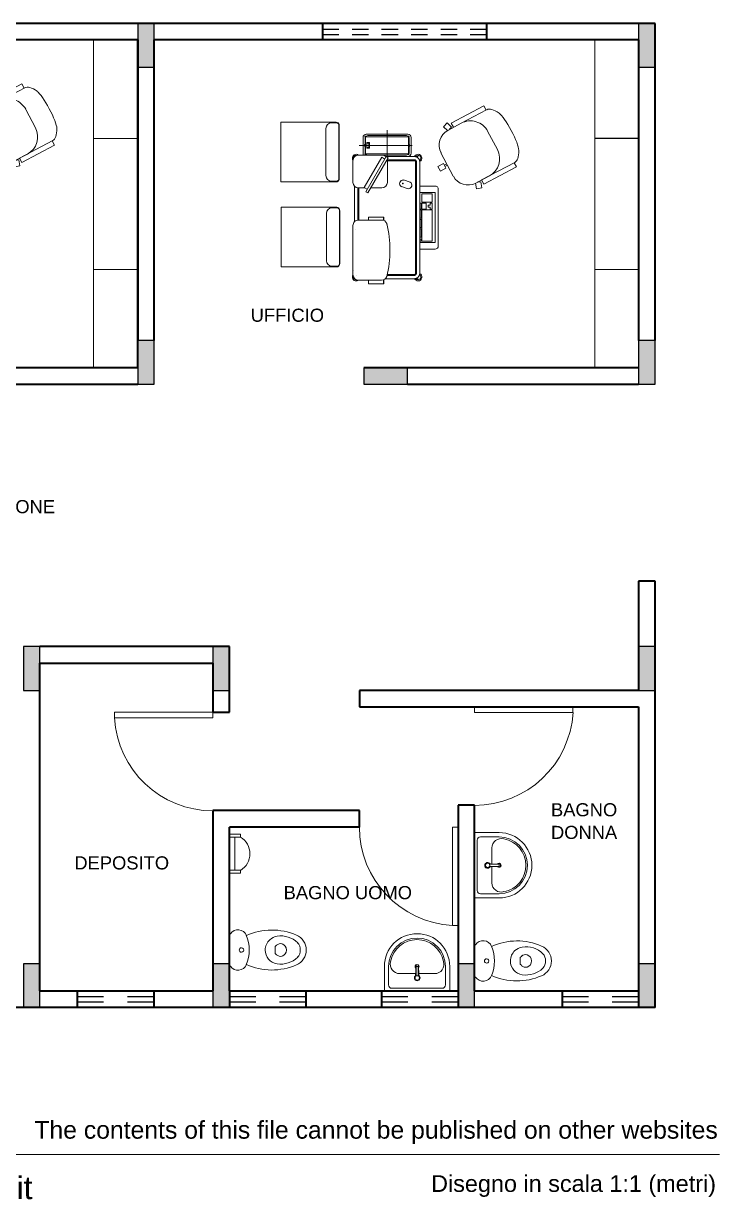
# Model space of a CAD drawing. Header units: millimetres. Extents: x 302.5 to 317.3, y 186.3 to 211.6.
# Drawn here: x 310.94 to 317.3, y 186.75 to 197.51 of the extents above; entities that cross this region are included whole.
import ezdxf

# ---------------------------------------------------------------- set-up
doc = ezdxf.new("R2010")
doc.units = ezdxf.units.MM
doc.linetypes.add('JIS_02_0.7', pattern=[1.35, 0.75, -0.6])
for name, color, linetype, lineweight in [('ARREDI attrezzature - furniture', 175, 'Continuous', 9), ('MURATURA sezioni - section wall', 7, 'Continuous', 40), ('MURATURE tratteggi - wall hatch', 253, 'Continuous', 18), ('PILASTRI struttura - structure', 7, 'Continuous', 13), ('PORTE  - doors', 252, 'Continuous', 5), ('SANITARI', 175, 'Continuous', 15), ('SCRITTE - TXT', 252, 'Continuous', 5), ('www.archweb.it - All rights reserved', 2, 'Continuous', 5)]:
    doc.layers.add(name, color=color, linetype=linetype, lineweight=lineweight)
doc.layers.add('VETRATE sezioni - windows sections', color=171, linetype='Continuous')
doc.styles.get("Standard").update_dxf_attribs({"font": 'arial.ttf'})

# ---------------------------------------------------------------- blocks, each defined once
blk = doc.blocks.new('Módulo 2x1 - Módulo 2x1-396982-Nivel 0_00')
at = {"layer": 'ARREDI attrezzature - furniture'}
for p, q in [((-585, -161), (-585, 239)), ((-585, 239), (615, 239)), ((615, 239), (615, -161)), ((615, -161), (-585, -161))]:
    blk.add_line(p, q, dxfattribs=at)
blk = doc.blocks.new('Computer Table 02 - Computer Table 02-V46-Nivel 0_00')
at = {"layer": 'ARREDI attrezzature - furniture'}
for p, q in [((-572, 262), (-572, 50)), ((-529, 283), (-529, 283)), ((-72, 312), (-522, 312)), ((288, 298), (-38, 298)), ((-23, 268), (273, 268)), ((-22, 50), (-22, 262)), ((272, 258), (-22, 258)), ((272, 262), (272, 179)), ((522, 312), (322, 312)), ((559, 283), (559, 283)), ((572, 48), (572, 262)), ((734, 220), (589, 220)), ((661, 254), (661, -229)), ((-572, 169), (-606, 169)), ((-606, 169), (-606, 34)), ((-572, 169), (-606, 169)), ((4, 169), (-22, 169)), ((4, 34), (4, 169)), ((237, 194), (231, 183)), ((552, -2), (231, 183)), ((558, 8), (237, 194)), ((259, 181), (344, 169)), ((272, 159), (272, 48)), ((344, 169), (483, 89)), ((572, 176), (576, 190)), ((577, 194), (577, 194)), ((577, 191), (577, 194)), ((577, 194), (577, 191)), ((583, 203), (579, 203)), ((579, 192), (579, 197)), ((579, 197), (579, 192)), ((583, 200), (583, 203)), ((583, 203), (583, 200)), ((655, 200), (583, 200)), ((583, 190), (583, 197)), ((583, 197), (655, 197)), ((583, 197), (583, 193)), ((583, -191), (583, 190)), ((636, 160), (636, 185)), ((636, 185), (687, 185)), ((636, 160), (636, 185)), ((636, 160), (642, 166)), ((687, 160), (636, 160)), ((687, 160), (636, 160)), ((642, 185), (642, 166)), ((642, 166), (680, 166)), ((655, 203), (655, 197)), ((657, 200), (665, 200)), ((663, 200), (659, 200)), ((667, 197), (667, 203)), ((739, 200), (667, 200)), ((667, 197), (739, 197)), ((680, 166), (680, 185)), ((687, 160), (680, 166)), ((687, 185), (687, 160)), ((687, 185), (687, 160)), ((743, 203), (739, 203)), ((739, 203), (739, 200)), ((739, 200), (739, 203)), ((739, 197), (739, 190)), ((739, 192), (739, 197)), ((739, 190), (739, -191)), ((744, 192), (744, 197)), ((744, 197), (744, 192)), ((745, 194), (745, 194)), ((745, 191), (745, 194)), ((745, 194), (745, 191)), ((746, 190), (750, 176)), ((750, -176), (750, 176)), ((764, -190), (764, 190)), ((-606, 34), (-569, 34)), ((-606, 31), (-606, 34)), ((-568, 31), (-606, 31)), ((-559, 16), (-559, -248)), ((-529, -248), (-529, 1)), ((4, 31), (-26, 31)), ((-25, 34), (4, 34)), ((4, 31), (4, 34)), ((536, 21), (483, 89)), ((558, 8), (552, -2)), ((559, -248), (559, 15)), ((559, 0), (801, 0)), ((572, 48), (572, -176)), ((-519, -1), (-519, -248)), ((322, -2), (550, -2)), ((519, -248), (519, -2)), ((529, -2), (529, -248)), ((283, -131), (264, -191)), ((325, -210), (344, -150)), ((576, -191), (572, -176)), ((577, -194), (577, -191)), ((577, -191), (577, -194)), ((577, -194), (577, -194)), ((579, -197), (579, -191)), ((579, -191), (579, -197)), ((579, -203), (583, -203)), ((583, -197), (583, -191)), ((583, -191), (583, -197)), ((739, -197), (583, -197)), ((583, -203), (583, -200)), ((583, -200), (739, -200)), ((583, -200), (583, -203)), ((589, -200), (589, -202)), ((733, -202), (589, -202)), ((644, -202), (652, -202)), ((654, -202), (644, -202)), ((650, -203), (653, -203)), ((650, -205), (650, -203)), ((653, -205), (650, -205)), ((652, -203), (653, -203)), ((652, -205), (652, -203)), ((653, -205), (652, -205)), ((653, -202), (653, -203)), ((653, -203), (654, -203)), ((653, -203), (654, -203)), ((654, -203), (653, -203)), ((653, -203), (654, -203)), ((669, -203), (653, -203)), ((656, -205), (653, -205)), ((653, -205), (653, -205)), ((654, -203), (654, -203)), ((654, -203), (654, -205)), ((654, -205), (656, -205)), ((655, -202), (655, -203)), ((656, -203), (656, -205)), ((656, -203), (656, -205)), ((659, -205), (656, -205)), ((657, -202), (657, -203)), ((657, -202), (657, -202)), ((657, -203), (657, -205)), ((658, -205), (657, -205)), ((658, -203), (658, -205)), ((661, -205), (658, -205)), ((659, -202), (659, -203)), ((659, -203), (659, -205)), ((659, -203), (659, -205)), ((659, -203), (659, -205)), ((660, -205), (659, -205)), ((660, -205), (659, -205)), ((660, -203), (660, -205)), ((660, -203), (660, -205)), ((662, -205), (660, -205)), ((661, -203), (661, -205)), ((662, -205), (661, -205)), ((662, -203), (662, -205)), ((662, -203), (662, -205)), ((662, -203), (662, -205)), ((664, -205), (662, -205)), ((663, -203), (663, -202)), ((664, -203), (664, -205)), ((664, -203), (664, -205)), ((666, -205), (664, -205)), ((665, -203), (665, -202)), ((665, -202), (665, -202)), ((666, -203), (666, -205)), ((666, -203), (666, -205)), ((668, -205), (666, -205)), ((667, -203), (667, -202)), ((675, -202), (668, -202)), ((668, -203), (670, -203)), ((668, -205), (668, -203)), ((668, -203), (668, -205)), ((668, -203), (669, -203)), ((670, -205), (668, -205)), ((669, -202), (675, -202)), ((669, -203), (669, -202)), ((670, -203), (670, -205)), ((675, -202), (677, -202)), ((677, -202), (675, -202)), ((733, -200), (733, -202)), ((739, -191), (739, -197)), ((739, -197), (739, -191)), ((739, -200), (739, -203)), ((739, -203), (739, -200)), ((739, -203), (743, -203)), ((744, -197), (744, -191)), ((744, -191), (744, -197)), ((745, -194), (745, -191)), ((745, -191), (745, -194)), ((745, -194), (745, -194)), ((750, -176), (746, -191)), ((-509, -258), (509, -258)), ((509, -268), (-509, -268)), ((-509, -298), (509, -298)), ((-299, -258), (-299, -270)), ((-289, -270), (-289, -258)), ((-289, -298), (-289, -438)), ((-229, -298), (-229, -438)), ((-216, -298), (-216, -312)), ((-216, -312), (-197, -312)), ((70, -318), (-216, -318)), ((-216, -318), (-216, -413)), ((-197, -312), (-197, -298)), ((-178, -298), (-178, -312)), ((-178, -312), (-102, -312)), ((-102, -312), (-102, -298)), ((-92, -298), (-92, -312)), ((-92, -312), (-16, -312)), ((-16, -312), (-16, -298)), ((-6, -298), (-6, -312)), ((-6, -312), (70, -312)), ((70, -312), (70, -298)), ((70, -413), (70, -318)), ((76, -298), (76, -312)), ((76, -312), (133, -312)), ((133, -318), (76, -318)), ((76, -318), (76, -356)), ((133, -312), (133, -298)), ((133, -356), (133, -318)), ((216, -318), (140, -318)), ((140, -318), (140, -413)), ((216, -413), (216, -318)), ((229, -438), (229, -298)), ((289, -258), (289, -270)), ((289, -438), (289, -298)), ((299, -270), (299, -258)), ((529, -248), (529, -250)), ((589, -220), (734, -220)), ((-216, -413), (70, -413)), ((76, -356), (133, -356)), ((76, -394), (76, -413)), ((95, -394), (76, -394)), ((76, -413), (133, -413)), ((95, -375), (95, -394)), ((114, -375), (95, -375)), ((114, -394), (114, -375)), ((133, -394), (114, -394)), ((133, -413), (133, -394)), ((140, -413), (216, -413)), ((-259, -468), (259, -468)), ((-229, -438), (229, -438)), ((592, -492), (379, -605)), ((424, -488), (469, -464)), ((424, -488), (451, -537)), ((495, -514), (451, -537)), ((467, -528), (480, -552)), ((495, -514), (469, -464)), ((479, -522), (491, -546)), ((831, -515), (796, -551)), ((867, -550), (831, -515)), ((864, -678), (798, -555)), ((828, -590), (805, -568)), ((826, -608), (865, -587)), ((828, -590), (867, -550)), ((1023, -884), (865, -587)), ((864, -678), (987, -910)), ((314, -807), (264, -816)), ((273, -866), (264, -816)), ((273, -866), (328, -856)), ((316, -812), (381, -935)), ((328, -856), (323, -824)), ((305, -885), (344, -864)), ((305, -885), (463, -1182)), ((505, -1167), (344, -864)), ((622, -1008), (790, -919)), ((1023, -884), (984, -905)), ((463, -1182), (502, -1161))]:
    blk.add_line(p, q, dxfattribs=at)
at = {"layer": 'ARREDI attrezzature - furniture', "flags": 128}
for points in [[(-484, 306), (-484, 306), (-484, 306)], [(-110, 291), (-110, 291), (-110, 291)], [(576, 190), (577, 193), (578, 196), (578, 198), (579, 200), (579, 202), (579, 203), (579, 203)], [(578, 197), (578, 196), (577, 193), (576, 192)], [(576, 191), (576, 192), (577, 194), (577, 196), (578, 197), (578, 197)], [(578, 197), (578, 197), (577, 196), (577, 194), (576, 192), (576, 191)], [(577, 194), (577, 193), (577, 193), (576, 192)], [(576, 192), (577, 193), (577, 193), (577, 194)], [(579, 203), (579, 203), (579, 202), (579, 200)], [(743, 203), (743, 203), (743, 202), (743, 200), (744, 198), (745, 196), (745, 193), (746, 190)], [(743, 200), (743, 202), (743, 203), (743, 203)], [(746, 192), (745, 193), (745, 196), (744, 197)], [(746, 191), (746, 192), (745, 194), (745, 196), (745, 197), (744, 197)], [(744, 197), (745, 197), (745, 196), (745, 194), (746, 192), (746, 191)], [(745, 194), (745, 193), (746, 193), (746, 192)], [(746, 192), (746, 193), (745, 193), (745, 194)], [(579, -203), (579, -203), (579, -202), (579, -200), (578, -198), (578, -196), (577, -193), (576, -191)], [(576, -191), (576, -192), (577, -193), (577, -193), (577, -194)], [(578, -197), (578, -197), (577, -196), (577, -194), (576, -192), (576, -191)], [(576, -191), (576, -192), (577, -194), (577, -196), (578, -197), (578, -197)], [(577, -194), (577, -193), (577, -193), (576, -192)], [(576, -192), (577, -193), (578, -196), (578, -197)], [(579, -200), (579, -202), (579, -203), (579, -203)], [(746, -191), (745, -193), (745, -196), (744, -198), (743, -200), (743, -202), (743, -203), (743, -203)], [(743, -203), (743, -203), (743, -202), (743, -200)], [(744, -197), (745, -197), (745, -196), (745, -194), (746, -192), (746, -191)], [(746, -191), (746, -192), (745, -194), (745, -196), (745, -197), (744, -197)], [(744, -197), (745, -196), (745, -193), (746, -192)], [(745, -194), (745, -193), (746, -193), (746, -192), (746, -191)], [(746, -192), (746, -193), (745, -193), (745, -194)], [(-559, -248), (-559, -250), (-559, -252), (-559, -254), (-559, -256), (-559, -257), (-559, -259), (-559, -261), (-559, -262), (-559, -264), (-559, -266), (-559, -267), (-559, -269), (-559, -270), (-559, -271), (-559, -273), (-559, -274), (-559, -275), (-559, -276), (-559, -277), (-559, -278), (-559, -279), (-559, -280), (-559, -280), (-559, -281), (-559, -282), (-559, -282), (-559, -283), (-559, -283), (-559, -283), (-559, -283), (-559, -283), (-559, -283)], [(-559, -248), (-559, -250), (-559, -252), (-558, -254), (-558, -256), (-558, -258), (-557, -260), (-557, -262), (-556, -264), (-556, -266), (-555, -268), (-554, -270), (-553, -272), (-552, -273), (-551, -275), (-550, -277), (-549, -278), (-548, -280), (-546, -281), (-545, -283), (-544, -284), (-542, -286), (-541, -287), (-539, -288), (-537, -289), (-536, -291), (-534, -292), (-532, -293), (-531, -293), (-529, -294), (-527, -295), (-525, -296), (-523, -296), (-521, -297), (-519, -297), (-517, -298), (-515, -298), (-513, -298), (-511, -298), (-509, -298), (-509, -298)], [(-529, -251), (-529, -250), (-529, -248)], [(-509, -268), (-510, -268), (-510, -268), (-511, -268), (-512, -268), (-513, -268), (-514, -268), (-514, -268), (-515, -267), (-516, -267), (-517, -267), (-517, -267), (-518, -266), (-519, -266), (-519, -265), (-520, -265), (-521, -264), (-521, -264), (-522, -263), (-523, -263), (-523, -262), (-524, -262), (-524, -261), (-525, -261), (-525, -260), (-526, -259), (-526, -259), (-526, -258), (-527, -257), (-527, -256), (-527, -256), (-528, -255), (-528, -254), (-528, -253), (-528, -253), (-529, -252), (-529, -251), (-529, -250), (-529, -249), (-529, -249), (-529, -248)], [(509, -298), (511, -298), (513, -298), (515, -298), (517, -298), (519, -297), (521, -297), (523, -297), (525, -296), (526, -295), (528, -295), (530, -294), (532, -293), (534, -292), (535, -291), (537, -290), (539, -289), (540, -287), (542, -286), (543, -285), (545, -283), (546, -282), (547, -280), (549, -279), (550, -277), (551, -275), (552, -274), (553, -272), (554, -270), (555, -268), (555, -267), (556, -265), (557, -263), (557, -261), (558, -259), (558, -257), (558, -255), (559, -253), (559, -251), (559, -249), (559, -248)], [(529, -248), (529, -249), (529, -250), (529, -251), (529, -252), (528, -252), (528, -253), (528, -254), (528, -255), (528, -255), (527, -256), (527, -257), (527, -258), (526, -258), (526, -259), (525, -260), (525, -260), (524, -261), (524, -262), (523, -262), (523, -263), (522, -263), (522, -264), (521, -264), (520, -265), (520, -265), (519, -266), (518, -266), (518, -266), (517, -267), (516, -267), (515, -267), (515, -268), (514, -268), (513, -268), (512, -268), (511, -268), (511, -268), (510, -268), (509, -268), (509, -268)], [(559, -283), (559, -283), (559, -283), (559, -283), (559, -283), (559, -282), (559, -282), (559, -282), (559, -281), (559, -280), (559, -280), (559, -279), (559, -278), (559, -277), (559, -276), (559, -275), (559, -274), (559, -272), (559, -271), (559, -270), (559, -268), (559, -267), (559, -265), (559, -264), (559, -262), (559, -260), (559, -259), (559, -257), (559, -255), (559, -253), (559, -252), (559, -250), (559, -248)]]:
    blk.add_lwpolyline(points, dxfattribs=at)
at = {"layer": 'ARREDI attrezzature - furniture'}
for centre, radius, start, end in [((-544, 283), 35, 54.3589, 180), ((-544, 283), 35, 180, 215.6411), ((-522, 262), 50, 90, 180), ((-544, 283), 25, 81.9717, 180), ((-544, 283), 25, 180, 188.0283), ((-72, 262), 50, 360, 90), ((0, -343), 638, 70.7763, 73.4236), ((0, -343), 641, 70.0317, 72.6666), ((322, 262), 50, 90, 180), ((522, 262), 50, 360, 90), ((544, 283), 35, 360, 125.6503), ((544, 283), 25, 0, 98.0817), ((544, 283), 25, 351.8428, 360), ((544, 283), 35, 323.9239, 360), ((589, 190), 30, 90, 123.936), ((734, 190), 30, 360, 90), ((661, 203), 6.35, 360, 180), ((661, 203), 3.17, 90, 270), ((661, 203), 3.17, 270, 90), ((-522, 50), 50, 180, 249.7758), ((-297, 1014), 1040, 256.5225, 283.4775), ((-522, 50), 50, 249.7758, 266.7435), ((-72, 50), 50, 273.4348, 290.2242), ((-72, 50), 50, 290.4019, 359.9058), ((322, 48), 50, 180, 270), ((522, 48), 50, 310.4787, 360), ((539, -40), 20, 180, 240), ((297, -194), 32.5, 175.3473, 329.9865), ((311, -147), 32.5, 355.3473, 149.9865), ((313, -143), 3.16, 162.6669, 342.6669), ((313, -143), 3.16, 342.6669, 162.6669), ((589, -190), 30, 180, 270), ((734, -190), 30, 270, 360), ((-544, -283), 35, 115.5575, 180), ((-544, -283), 35, 180, 336.1904), ((-544, -283), 25, 126.5959, 180), ((-544, -283), 25, 180, 330), ((-544, -283), 35, 30, 60), ((-509, -248), 10, 180, 270), ((-259, -273), 30, 150.2073, 170.5339), ((259, -273), 30, 9.2518, 29.7927), ((509, -248), 10, 270, 360), ((544, -283), 35, 203.8096, 360), ((544, -283), 35, 120, 150), ((544, -283), 25, 210, 360), ((544, -283), 35, 360, 64.4424), ((544, -283), 25, 0, 53.4041), ((-259, -438), 30, 180, 270), ((259, -438), 30, 270, 360), ((663, -627), 152, 28, 118), ((450, -740), 152, 118, 208), ((707, -762), 178, 298, 28), ((538, -851), 178, 208, 298)]:
    blk.add_arc(centre, radius, start, end, dxfattribs=at)
for centre, major_axis, start_param, end_param in [((-359, -1626), (1346, 715), 5.956513, 6.283185), ((780, -1104), (179, 95), 3.468265, 5.956513), ((1850, -451), (1346, 715), 3.141593, 3.468265)]:
    blk.add_ellipse(centre, major_axis=major_axis, ratio=0.173648, start_param=start_param, end_param=end_param, dxfattribs=at)
for points in [[(659, 200), (660, 200), (660, 200), (660, 200), (661, 200)], [(662, 200), (662, 200), (662, 200), (663, 200), (663, 200)]]:
    blk.add_open_spline(points, degree=3, dxfattribs=at)
blk = doc.blocks.new('Computer Table 02 - Computer Table 02-V47-Nivel 0_00')
at = {"layer": 'ARREDI attrezzature - furniture'}
for p, q in [((-572, 262), (-572, 50)), ((-529, 283), (-529, 283)), ((-72, 312), (-522, 312)), ((288, 298), (-38, 298)), ((-23, 268), (273, 268)), ((-22, 50), (-22, 262)), ((272, 258), (-22, 258)), ((272, 262), (272, 204)), ((522, 312), (322, 312)), ((559, 283), (559, 283)), ((572, 48), (572, 262)), ((734, 220), (589, 220)), ((661, 254), (661, -229)), ((-572, 169), (-606, 169)), ((-606, 169), (-606, 34)), ((-572, 169), (-606, 169)), ((4, 169), (-22, 169)), ((4, 34), (4, 169)), ((237, 194), (226, 175)), ((547, -11), (226, 175)), ((558, 8), (237, 194)), ((259, 181), (275, 209)), ((272, 148), (272, 48)), ((275, 209), (552, 49)), ((572, 176), (576, 190)), ((577, 194), (577, 194)), ((577, 191), (577, 194)), ((577, 194), (577, 191)), ((583, 203), (579, 203)), ((579, 192), (579, 197)), ((579, 197), (579, 192)), ((583, 200), (583, 203)), ((583, 203), (583, 200)), ((655, 200), (583, 200)), ((583, 190), (583, 197)), ((583, 197), (655, 197)), ((583, 197), (583, 193)), ((583, -191), (583, 190)), ((636, 160), (636, 185)), ((636, 185), (687, 185)), ((636, 160), (636, 185)), ((636, 160), (642, 166)), ((687, 160), (636, 160)), ((687, 160), (636, 160)), ((642, 185), (642, 166)), ((642, 166), (680, 166)), ((655, 203), (655, 197)), ((657, 200), (665, 200)), ((663, 200), (659, 200)), ((667, 197), (667, 203)), ((739, 200), (667, 200)), ((667, 197), (739, 197)), ((680, 166), (680, 185)), ((687, 160), (680, 166)), ((687, 185), (687, 160)), ((687, 185), (687, 160)), ((743, 203), (739, 203)), ((739, 203), (739, 200)), ((739, 200), (739, 203)), ((739, 197), (739, 190)), ((739, 192), (739, 197)), ((739, 190), (739, -191)), ((744, 192), (744, 197)), ((744, 197), (744, 192)), ((745, 194), (745, 194)), ((745, 191), (745, 194)), ((745, 194), (745, 191)), ((746, 190), (750, 176)), ((750, -176), (750, 176)), ((764, -190), (764, 190)), ((-606, 34), (-569, 34)), ((-606, 31), (-606, 34)), ((-568, 31), (-606, 31)), ((-559, 16), (-559, -248)), ((-529, -248), (-529, 1)), ((4, 31), (-26, 31)), ((-25, 34), (4, 34)), ((4, 31), (4, 34)), ((519, -248), (519, 6)), ((552, 49), (536, 21)), ((558, 8), (547, -11)), ((559, -248), (559, 15)), ((559, 0), (801, 0)), ((572, 48), (572, -176)), ((-519, -1), (-519, -248)), ((322, -2), (519, -2)), ((529, 0), (529, -248)), ((283, -131), (264, -191)), ((325, -210), (344, -150)), ((576, -191), (572, -176)), ((577, -194), (577, -191)), ((577, -191), (577, -194)), ((577, -194), (577, -194)), ((579, -197), (579, -191)), ((579, -191), (579, -197)), ((579, -203), (583, -203)), ((583, -197), (583, -191)), ((583, -191), (583, -197)), ((739, -197), (583, -197)), ((583, -203), (583, -200)), ((583, -200), (739, -200)), ((583, -200), (583, -203)), ((589, -200), (589, -202)), ((733, -202), (589, -202)), ((644, -202), (652, -202)), ((654, -202), (644, -202)), ((650, -203), (653, -203)), ((650, -205), (650, -203)), ((653, -205), (650, -205)), ((652, -203), (653, -203)), ((652, -205), (652, -203)), ((653, -205), (652, -205)), ((653, -202), (653, -203)), ((653, -203), (654, -203)), ((653, -203), (654, -203)), ((654, -203), (653, -203)), ((653, -203), (654, -203)), ((669, -203), (653, -203)), ((656, -205), (653, -205)), ((653, -205), (653, -205)), ((654, -203), (654, -203)), ((654, -203), (654, -205)), ((654, -205), (656, -205)), ((655, -202), (655, -203)), ((656, -203), (656, -205)), ((656, -203), (656, -205)), ((659, -205), (656, -205)), ((657, -202), (657, -203)), ((657, -202), (657, -202)), ((657, -203), (657, -205)), ((658, -205), (657, -205)), ((658, -203), (658, -205)), ((661, -205), (658, -205)), ((659, -202), (659, -203)), ((659, -203), (659, -205)), ((659, -203), (659, -205)), ((659, -203), (659, -205)), ((660, -205), (659, -205)), ((660, -205), (659, -205)), ((660, -203), (660, -205)), ((660, -203), (660, -205)), ((662, -205), (660, -205)), ((661, -203), (661, -205)), ((662, -205), (661, -205)), ((662, -203), (662, -205)), ((662, -203), (662, -205)), ((662, -203), (662, -205)), ((664, -205), (662, -205)), ((663, -203), (663, -202)), ((664, -203), (664, -205)), ((664, -203), (664, -205)), ((666, -205), (664, -205)), ((665, -203), (665, -202)), ((665, -202), (665, -202)), ((666, -203), (666, -205)), ((666, -203), (666, -205)), ((668, -205), (666, -205)), ((667, -203), (667, -202)), ((668, -203), (670, -203)), ((668, -205), (668, -203)), ((668, -203), (668, -205)), ((668, -203), (669, -203)), ((670, -205), (668, -205)), ((669, -202), (677, -202)), ((677, -202), (669, -202)), ((669, -203), (669, -202)), ((670, -203), (670, -205)), ((733, -200), (733, -202)), ((739, -191), (739, -197)), ((739, -197), (739, -191)), ((739, -200), (739, -203)), ((739, -203), (739, -200)), ((739, -203), (743, -203)), ((744, -197), (744, -191)), ((744, -191), (744, -197)), ((745, -194), (745, -191)), ((745, -191), (745, -194)), ((745, -194), (745, -194)), ((750, -176), (746, -191)), ((-509, -258), (509, -258)), ((509, -268), (-509, -268)), ((-509, -298), (509, -298)), ((-299, -258), (-299, -270)), ((-289, -270), (-289, -258)), ((-289, -298), (-289, -438)), ((-229, -298), (-229, -438)), ((-216, -298), (-216, -312)), ((-216, -312), (-197, -312)), ((70, -318), (-216, -318)), ((-216, -318), (-216, -413)), ((-197, -312), (-197, -298)), ((-178, -298), (-178, -312)), ((-178, -312), (-102, -312)), ((-102, -312), (-102, -298)), ((-92, -298), (-92, -312)), ((-92, -312), (-16, -312)), ((-16, -312), (-16, -298)), ((-6, -298), (-6, -312)), ((-6, -312), (70, -312)), ((70, -312), (70, -298)), ((70, -413), (70, -318)), ((76, -298), (76, -312)), ((76, -312), (133, -312)), ((133, -318), (76, -318)), ((76, -318), (76, -356)), ((133, -312), (133, -298)), ((133, -356), (133, -318)), ((216, -318), (140, -318)), ((140, -318), (140, -413)), ((216, -413), (216, -318)), ((229, -438), (229, -298)), ((289, -258), (289, -270)), ((289, -438), (289, -298)), ((299, -270), (299, -258)), ((529, -248), (529, -250)), ((589, -220), (734, -220)), ((-216, -413), (70, -413)), ((76, -356), (133, -356)), ((76, -394), (76, -413)), ((95, -394), (76, -394)), ((76, -413), (133, -413)), ((95, -375), (95, -394)), ((114, -375), (95, -375)), ((114, -394), (114, -375)), ((133, -394), (114, -394)), ((133, -413), (133, -394)), ((140, -413), (216, -413)), ((-259, -468), (259, -468)), ((-229, -438), (229, -438)), ((592, -492), (379, -605)), ((424, -488), (469, -464)), ((424, -488), (451, -537)), ((495, -514), (451, -537)), ((467, -528), (480, -552)), ((495, -514), (469, -464)), ((479, -522), (491, -546)), ((831, -515), (796, -551)), ((867, -550), (831, -515)), ((864, -678), (798, -555)), ((828, -590), (805, -568)), ((826, -608), (865, -587)), ((828, -590), (867, -550)), ((1023, -884), (865, -587)), ((864, -678), (987, -910)), ((314, -807), (264, -816)), ((273, -866), (264, -816)), ((273, -866), (328, -856)), ((316, -812), (381, -935)), ((328, -856), (323, -824)), ((305, -885), (344, -864)), ((305, -885), (463, -1182)), ((505, -1167), (344, -864)), ((622, -1008), (790, -919)), ((1023, -884), (984, -905)), ((463, -1182), (502, -1161))]:
    blk.add_line(p, q, dxfattribs=at)
at = {"layer": 'ARREDI attrezzature - furniture', "flags": 128}
for points in [[(-484, 306), (-484, 306), (-484, 306)], [(-110, 291), (-110, 291), (-110, 291)], [(576, 190), (577, 193), (578, 196), (578, 198), (579, 200), (579, 202), (579, 203), (579, 203)], [(578, 197), (578, 196), (577, 193), (576, 192)], [(576, 191), (576, 192), (577, 194), (577, 196), (578, 197), (578, 197)], [(578, 197), (578, 197), (577, 196), (577, 194), (576, 192), (576, 191)], [(577, 194), (577, 193), (577, 193), (576, 192)], [(576, 192), (577, 193), (577, 193), (577, 194)], [(579, 203), (579, 203), (579, 202), (579, 200)], [(743, 203), (743, 203), (743, 202), (743, 200), (744, 198), (745, 196), (745, 193), (746, 190)], [(743, 200), (743, 202), (743, 203), (743, 203)], [(746, 192), (745, 193), (745, 196), (744, 197)], [(746, 191), (746, 192), (745, 194), (745, 196), (745, 197), (744, 197)], [(744, 197), (745, 197), (745, 196), (745, 194), (746, 192), (746, 191)], [(745, 194), (745, 193), (746, 193), (746, 192)], [(746, 192), (746, 193), (745, 193), (745, 194)], [(579, -203), (579, -203), (579, -202), (579, -200), (578, -198), (578, -196), (577, -193), (576, -191)], [(576, -191), (576, -192), (577, -193), (577, -193), (577, -194)], [(578, -197), (578, -197), (577, -196), (577, -194), (576, -192), (576, -191)], [(576, -191), (576, -192), (577, -194), (577, -196), (578, -197), (578, -197)], [(577, -194), (577, -193), (577, -193), (576, -192)], [(576, -192), (577, -193), (578, -196), (578, -197)], [(579, -200), (579, -202), (579, -203), (579, -203)], [(746, -191), (745, -193), (745, -196), (744, -198), (743, -200), (743, -202), (743, -203), (743, -203)], [(743, -203), (743, -203), (743, -202), (743, -200)], [(744, -197), (745, -197), (745, -196), (745, -194), (746, -192), (746, -191)], [(746, -191), (746, -192), (745, -194), (745, -196), (745, -197), (744, -197)], [(744, -197), (745, -196), (745, -193), (746, -192)], [(745, -194), (745, -193), (746, -193), (746, -192), (746, -191)], [(746, -192), (746, -193), (745, -193), (745, -194)], [(-559, -248), (-559, -250), (-559, -252), (-559, -254), (-559, -256), (-559, -257), (-559, -259), (-559, -261), (-559, -262), (-559, -264), (-559, -266), (-559, -267), (-559, -269), (-559, -270), (-559, -271), (-559, -273), (-559, -274), (-559, -275), (-559, -276), (-559, -277), (-559, -278), (-559, -279), (-559, -280), (-559, -280), (-559, -281), (-559, -282), (-559, -282), (-559, -283), (-559, -283), (-559, -283), (-559, -283), (-559, -283), (-559, -283)], [(-559, -248), (-559, -250), (-559, -252), (-558, -254), (-558, -256), (-558, -258), (-557, -260), (-557, -262), (-556, -264), (-556, -266), (-555, -268), (-554, -270), (-553, -272), (-552, -273), (-551, -275), (-550, -277), (-549, -278), (-548, -280), (-546, -281), (-545, -283), (-544, -284), (-542, -286), (-541, -287), (-539, -288), (-537, -289), (-536, -291), (-534, -292), (-532, -293), (-531, -293), (-529, -294), (-527, -295), (-525, -296), (-523, -296), (-521, -297), (-519, -297), (-517, -298), (-515, -298), (-513, -298), (-511, -298), (-509, -298), (-509, -298)], [(-529, -251), (-529, -250), (-529, -248)], [(-509, -268), (-510, -268), (-510, -268), (-511, -268), (-512, -268), (-513, -268), (-514, -268), (-514, -268), (-515, -267), (-516, -267), (-517, -267), (-517, -267), (-518, -266), (-519, -266), (-519, -265), (-520, -265), (-521, -264), (-521, -264), (-522, -263), (-523, -263), (-523, -262), (-524, -262), (-524, -261), (-525, -261), (-525, -260), (-526, -259), (-526, -259), (-526, -258), (-527, -257), (-527, -256), (-527, -256), (-528, -255), (-528, -254), (-528, -253), (-528, -253), (-529, -252), (-529, -251), (-529, -250), (-529, -249), (-529, -249), (-529, -248)], [(509, -298), (511, -298), (513, -298), (515, -298), (517, -298), (519, -297), (521, -297), (523, -297), (525, -296), (526, -295), (528, -295), (530, -294), (532, -293), (534, -292), (535, -291), (537, -290), (539, -289), (540, -287), (542, -286), (543, -285), (545, -283), (546, -282), (547, -280), (549, -279), (550, -277), (551, -275), (552, -274), (553, -272), (554, -270), (555, -268), (555, -267), (556, -265), (557, -263), (557, -261), (558, -259), (558, -257), (558, -255), (559, -253), (559, -251), (559, -249), (559, -248)], [(529, -248), (529, -249), (529, -250), (529, -251), (529, -252), (528, -252), (528, -253), (528, -254), (528, -255), (528, -255), (527, -256), (527, -257), (527, -258), (526, -258), (526, -259), (525, -260), (525, -260), (524, -261), (524, -262), (523, -262), (523, -263), (522, -263), (522, -264), (521, -264), (520, -265), (520, -265), (519, -266), (518, -266), (518, -266), (517, -267), (516, -267), (515, -267), (515, -268), (514, -268), (513, -268), (512, -268), (511, -268), (511, -268), (510, -268), (509, -268), (509, -268)], [(559, -283), (559, -283), (559, -283), (559, -283), (559, -283), (559, -282), (559, -282), (559, -282), (559, -281), (559, -280), (559, -280), (559, -279), (559, -278), (559, -277), (559, -276), (559, -275), (559, -274), (559, -272), (559, -271), (559, -270), (559, -268), (559, -267), (559, -265), (559, -264), (559, -262), (559, -260), (559, -259), (559, -257), (559, -255), (559, -253), (559, -252), (559, -250), (559, -248)]]:
    blk.add_lwpolyline(points, dxfattribs=at)
at = {"layer": 'ARREDI attrezzature - furniture'}
for centre, radius, start, end in [((-544, 283), 35, 54.3589, 180), ((-544, 283), 35, 180, 215.6411), ((-522, 262), 50, 90, 180), ((-544, 283), 25, 81.9717, 180), ((-544, 283), 25, 180, 188.0283), ((-72, 262), 50, 360, 90), ((0, -343), 638, 70.7763, 73.4236), ((0, -343), 641, 70.0317, 72.6666), ((322, 262), 50, 90, 180), ((522, 262), 50, 360, 90), ((544, 283), 35, 360, 125.6503), ((544, 283), 25, 0, 98.0817), ((544, 283), 25, 351.8428, 360), ((544, 283), 35, 323.9239, 360), ((589, 190), 30, 90, 123.936), ((734, 190), 30, 360, 90), ((661, 203), 6.35, 360, 180), ((661, 203), 3.17, 90, 270), ((661, 203), 3.17, 270, 90), ((-522, 50), 50, 180, 249.7758), ((-297, 1014), 1040, 256.5225, 283.4775), ((-522, 50), 50, 249.7758, 266.7435), ((-72, 50), 50, 273.4348, 290.2242), ((-72, 50), 50, 290.4019, 359.9058), ((322, 48), 50, 180, 270), ((522, 48), 50, 310.4787, 360), ((539, -40), 20, 180, 240), ((297, -194), 32.5, 175.3473, 329.9865), ((311, -147), 32.5, 355.3473, 149.9865), ((313, -143), 3.16, 162.6669, 342.6669), ((313, -143), 3.16, 342.6669, 162.6669), ((589, -190), 30, 180, 270), ((734, -190), 30, 270, 360), ((-544, -283), 35, 115.5575, 180), ((-544, -283), 35, 180, 336.1904), ((-544, -283), 25, 126.5959, 180), ((-544, -283), 25, 180, 330), ((-544, -283), 35, 30, 60), ((-509, -248), 10, 180, 270), ((-259, -273), 30, 150.2073, 170.5339), ((259, -273), 30, 9.2518, 29.7927), ((509, -248), 10, 270, 360), ((544, -283), 35, 203.8096, 360), ((544, -283), 35, 120, 150), ((544, -283), 25, 210, 360), ((544, -283), 35, 360, 64.4424), ((544, -283), 25, 0, 53.4041), ((-259, -438), 30, 180, 270), ((259, -438), 30, 270, 360), ((663, -627), 152, 28, 118), ((450, -740), 152, 118, 208), ((707, -762), 178, 298, 28), ((538, -851), 178, 208, 298)]:
    blk.add_arc(centre, radius, start, end, dxfattribs=at)
for centre, major_axis, start_param, end_param in [((-359, -1626), (1346, 715), 5.956513, 6.283185), ((780, -1104), (179, 95), 3.468265, 5.956513), ((1850, -451), (1346, 715), 3.141593, 3.468265)]:
    blk.add_ellipse(centre, major_axis=major_axis, ratio=0.173648, start_param=start_param, end_param=end_param, dxfattribs=at)
for points in [[(659, 200), (660, 200), (660, 200), (660, 200), (661, 200)], [(662, 200), (662, 200), (662, 200), (663, 200), (663, 200)]]:
    blk.add_open_spline(points, degree=3, dxfattribs=at)
blk = doc.blocks.new('M_Chair-Task - M_Chair-Task-203559-Nivel 0_00')
at = {"layer": 'ARREDI attrezzature - furniture'}
for p, q in [((-132, 287), (-132, -219)), ((-132, 287), (414, 287)), ((414, 287), (414, -219)), ((-126, -222), (-126, -177)), ((-75, -126), (357, -126)), ((408, -222), (408, -177)), ((-107, -244), (389, -244)), ((-100, -248), (382, -248))]:
    blk.add_line(p, q, dxfattribs=at)
for centre, radius, start, end in [((-75, -177), 50.8, 90, 180), ((357, -177), 50.8, 0, 90), ((-107, -219), 25.4, 180, 270), ((-100, -222), 25.4, 180, 270), ((382, -222), 25.4, 270, 0), ((389, -219), 25.4, 270, 0)]:
    blk.add_arc(centre, radius, start, end, dxfattribs=at)
blk = doc.blocks.new('Urinal _1_ - Urinal _1_-449394-Nivel 0_00')
at = {"layer": 'SANITARI'}
for p, q in [((-287, 177), (-287, 75)), ((-261, 177), (-287, 177)), ((-287, 75), (-287, 177)), ((-287, 177), (-261, 177)), ((-261, 177), (-261, 75)), ((43, 126), (-261, 126)), ((-261, 126), (-261, 75)), ((69, 177), (43, 177)), ((69, 177), (43, 177)), ((43, 177), (43, 75)), ((43, 75), (43, 126)), ((69, 75), (69, 177)), ((69, 75), (69, 177)), ((-287, 75), (69, 75)), ((-261, 75), (-287, 75)), ((-261, 75), (43, 75)), ((43, 75), (69, 75))]:
    blk.add_line(p, q, dxfattribs=at)
blk.add_arc((-109, 85), 178, 31.0027, 148.9973, dxfattribs=at)
blk = doc.blocks.new('Lavabo sur pied - Lavabo sur pied-467419-Nivel 0_00')
at = {"layer": 'SANITARI'}
for p, q in [((-299, 225), (-299, 0)), ((-260, 55), (-260, 224)), ((-13, 142), (-9, 239)), ((-9, 239), (12, 239)), ((11, 224), (-9, 224)), ((-9, 224), (-9, 138)), ((11, 138), (11, 224)), ((12, 239), (15, 142)), ((260, 55), (260, 224)), ((299, 0), (299, 225)), ((-12, 159), (-159, 159)), ((161, 159), (14, 159)), ((-299, 0), (299, 0)), ((-230, 25), (230, 25))]:
    blk.add_line(p, q, dxfattribs=at)
for centre, radius, start, end in [((0, 225), 299, 360, 180), ((0, 224), 260, 360, 180), ((0, 224), 246, 10.5532, 169.867), ((-159, 245), 86, 164.9779, 270), ((0, 224), 18.8, 312.4747, 236.6466), ((161, 243), 84.3, 270, 17.7612), ((1, 120), 26, 122.0525, 266.9351), ((1, 120), 20, 90, 270), ((1, 120), 26, 266.9351, 57.9475), ((1, 120), 20, 270, 90), ((-230, 55), 30, 180, 270), ((230, 55), 30, 270, 0)]:
    blk.add_arc(centre, radius, start, end, dxfattribs=at)
blk = doc.blocks.new('WC à réservoir - WC à réservoir-450184-Nivel 0_00')
at = {"layer": 'SANITARI'}
for p, q in [((0, 163), (-147, 163)), ((-147, 163), (-147, 154)), ((147, 163), (0, 163)), ((147, 154), (147, 163)), ((-43, -268), (-31, -255)), ((-31, -255), (31, -255)), ((31, -255), (43, -268))]:
    blk.add_line(p, q, dxfattribs=at)
for centre, radius, start, end in [((-103, 84), 82.5, 122.2745, 248.8192), ((103, 84), 82.5, 291.1808, 57.7255), ((375, -225), 558, 155.3903, 203.7969), ((0, 325), 344, 246.8782, 293.1218), ((0, 52), 20, 0, 180), ((0, 52), 20, 180, 0), ((-375, -225), 558, 336.2031, 24.6097), ((0, -293), 128, 89.9985, 170.9061), ((0, -293), 128, 42.4453, 90.0015), ((0, -293), 128, 9.0939, 42.4453), ((91, -308), 220, 170.9061, 224.3974), ((-8, -303), 50, 135, 197.1865), ((0, -301), 58.1, 197.1865, 342.8171), ((8, -303), 50, 342.8171, 45), ((-91, -308), 220, 315.6026, 9.0939), ((1, -390), 150, 203.7969, 269.4689), ((-8, -404), 81.6, 224.3974, 275.8355), ((-1, -390), 150, 270.5311, 336.2031), ((8, -404), 81.6, 264.1645, 315.6026)]:
    blk.add_arc(centre, radius, start, end, dxfattribs=at)
blk = doc.blocks.new('M_Concrete-Rectangular-Column - 0_40 x 0_15-490522-Nivel 0_00')
at = {"layer": 'MURATURE tratteggi - wall hatch'}
blk.add_hatch(color=256, dxfattribs=at).paths.add_polyline_path([(200, 75), (200, -75), (-200, -75), (-200, 75)], flags=0)
at = {"layer": 'PILASTRI struttura - structure', "lineweight": 25}
for p, q in [((200, 75), (-200, 75)), ((-200, 75), (-200, -75)), ((200, -75), (200, 75)), ((-200, -75), (200, -75))]:
    blk.add_line(p, q, dxfattribs=at)
at = {"layer": 'PILASTRI struttura - structure'}
for p, q in [((-200, 75), (-200, 75)), ((200, 75), (200, 75)), ((-200, -75), (-200, -75)), ((200, -75), (200, -75))]:
    blk.add_line(p, q, dxfattribs=at)
blk = doc.blocks.new('M_Single-Flush - _90 X 2_10-558450-Nivel 0_00')
at = {"layer": 'PORTE  - doors', "color": 2}
for p, q in [((399, 75), (399, 975)), ((450, 975), (399, 975)), ((450, 75), (450, 975)), ((450, 75), (399, 75))]:
    blk.add_line(p, q, dxfattribs=at)
at = {"layer": 'PORTE  - doors', "color": 251}
blk.add_arc((450, 75), 902, 93.2424, 180, dxfattribs=at)
blk = doc.blocks.new('M_Single-Flush - _90 X 2_10-558447-Nivel 0_00')
at = {"layer": 'PORTE  - doors', "color": 2}
for p, q in [((399, -75), (399, -975)), ((450, -75), (399, -75)), ((450, -75), (450, -975)), ((450, -975), (399, -975))]:
    blk.add_line(p, q, dxfattribs=at)
at = {"layer": 'PORTE  - doors', "color": 251}
blk.add_arc((450, -75), 902, 180, 266.7576, dxfattribs=at)

msp = doc.modelspace()

# ---------------------------------------------------------------- linework, layer by layer
at = {"layer": 'ARREDI attrezzature - furniture'}
for p, q in [((311.582, 196.46), (311.582, 197.36)), ((311.982, 197.36), (311.982, 196.46)), ((316.165, 196.46), (316.165, 197.36)), ((311.982, 196.46), (311.582, 196.46)), ((311.582, 195.26), (311.582, 196.46)), ((311.582, 196.46), (311.982, 196.46)), ((311.982, 196.46), (311.982, 195.26)), ((316.565, 196.46), (316.165, 196.46)), ((311.582, 194.36), (311.582, 195.26)), ((311.582, 195.26), (311.982, 195.26)), ((311.982, 195.26), (311.582, 195.26)), ((311.982, 195.26), (311.982, 194.36)), ((316.165, 194.36), (316.165, 195.26)), ((316.165, 195.26), (316.565, 195.26)), ((316.565, 195.26), (316.565, 194.36)), ((316.565, 194.36), (316.165, 194.36))]:
    msp.add_line(p, q, dxfattribs=at)
at = {"layer": 'MURATURA sezioni - section wall'}
for p, q in [((316.715, 197.51), (303.015, 197.51)), ((313.676, 197.51), (313.676, 197.36)), ((315.176, 197.51), (315.176, 197.36)), ((316.715, 194.61), (316.715, 197.51)), ((311.987, 197.36), (307.721, 197.36)), ((311.987, 197.36), (311.987, 194.61)), ((316.565, 197.36), (312.137, 197.36)), ((312.137, 194.61), (312.137, 197.36)), ((316.565, 197.36), (316.565, 194.61)), ((311.987, 194.36), (308.621, 194.36)), ((316.565, 194.36), (314.052, 194.36)), ((309.019, 194.21), (311.987, 194.21)), ((314.452, 194.21), (316.565, 194.21)), ((316.565, 192.41), (316.565, 191.41)), ((316.715, 192.41), (316.565, 192.41)), ((316.715, 188.51), (316.715, 192.41)), ((312.824, 191.81), (311.092, 191.81)), ((312.824, 191.21), (312.824, 191.81)), ((311.092, 188.66), (311.092, 191.66)), ((311.092, 191.66), (312.674, 191.66)), ((312.674, 191.66), (312.674, 191.21)), ((316.565, 191.41), (314.015, 191.41)), ((314.015, 191.41), (314.015, 191.26)), ((312.674, 191.21), (312.824, 191.21)), ((314.015, 191.26), (316.565, 191.26)), ((316.565, 191.26), (316.565, 188.66)), ((314.015, 190.31), (312.674, 190.31)), ((312.674, 190.31), (312.674, 188.66)), ((314.015, 190.16), (314.015, 190.31)), ((315.065, 190.36), (314.915, 190.36)), ((314.915, 190.36), (314.915, 188.66)), ((315.065, 188.66), (315.065, 190.36)), ((312.824, 188.66), (312.824, 190.16)), ((314.015, 190.16), (312.824, 190.16)), ((311.092, 188.66), (312.674, 188.66)), ((311.433, 188.66), (311.433, 188.51)), ((312.133, 188.66), (312.133, 188.51)), ((312.824, 188.66), (314.915, 188.66)), ((312.824, 188.66), (312.824, 188.51)), ((313.524, 188.66), (313.524, 188.51)), ((314.215, 188.66), (314.215, 188.51)), ((314.915, 188.66), (314.915, 188.51)), ((315.065, 188.66), (316.565, 188.66)), ((315.865, 188.66), (315.865, 188.51)), ((316.565, 188.66), (316.565, 188.51)), ((316.715, 188.51), (307.089, 188.51))]:
    msp.add_line(p, q, dxfattribs=at)
at = {"layer": 'VETRATE sezioni - windows sections', "linetype": 'JIS_02_0.7', "ltscale": 0.2}
for p, q in [((313.676, 197.46), (315.176, 197.46)), ((313.676, 197.41), (315.176, 197.41))]:
    msp.add_line(p, q, dxfattribs=at)
at = {"layer": 'VETRATE sezioni - windows sections', "ltscale": 0.2}
for p, q in [((311.433, 188.61), (311.674, 188.61)), ((311.892, 188.61), (312.133, 188.61)), ((312.824, 188.61), (313.065, 188.61)), ((313.283, 188.61), (313.524, 188.61)), ((314.215, 188.61), (314.456, 188.61)), ((314.674, 188.61), (314.915, 188.61)), ((315.865, 188.61), (316.106, 188.61)), ((316.324, 188.61), (316.565, 188.61)), ((311.433, 188.56), (311.674, 188.56)), ((311.892, 188.56), (312.133, 188.56)), ((312.824, 188.56), (313.065, 188.56)), ((313.283, 188.56), (313.524, 188.56)), ((314.215, 188.56), (314.456, 188.56)), ((314.674, 188.56), (314.915, 188.56)), ((315.865, 188.56), (316.106, 188.56)), ((316.324, 188.56), (316.565, 188.56))]:
    msp.add_line(p, q, dxfattribs=at)
at = {"layer": 'www.archweb.it - All rights reserved', "color": 253}
msp.add_line((302.825, 187.165), (317.304, 187.165), dxfattribs=at)

# ---------------------------------------------------------------- block references
at = {"layer": 'ARREDI attrezzature - furniture'}
for name, p, xscale, yscale, zscale, rotation in [('Computer Table 02 - Computer Table 02-V46-Nivel 0_00', (310.043, 195.935), 0.000999999999999997, 0.000999999999999997, 0.000999999999999997, 89.99999999999984), ('Computer Table 02 - Computer Table 02-V47-Nivel 0_00', (314.266, 195.735), 0.000999999999999997, 0.000999999999999997, 0.000999999999999997, 89.99999999999997), ('M_Chair-Task - M_Chair-Task-203559-Nivel 0_00', (313.581, 196.194), 0.0009999999999999972, 0.0009999999999999972, 0.0009999999999999972, 89.99999999999991), ('Módulo 2x1 - Módulo 2x1-396982-Nivel 0_00', (316.326, 195.876), 0.0009999999999999974, 0.0009999999999999974, 0.0009999999999999974, 269.9999999999996), ('M_Chair-Task - M_Chair-Task-203559-Nivel 0_00', (313.586, 195.416), 0.0009999999999999972, 0.0009999999999999972, 0.0009999999999999972, 89.99999999999991)]:
    msp.add_blockref(name, p, dxfattribs=dict(at, xscale=xscale, yscale=yscale, zscale=zscale, rotation=rotation))
at = {"layer": 'PILASTRI struttura - structure', "xscale": 0.0009999999999999972, "yscale": 0.0009999999999999972, "zscale": 0.0009999999999999972, "rotation": 89.99999999999991}
for p in [(312.062, 197.31), (316.64, 197.31), (312.062, 194.41), (316.64, 194.41), (311.017, 191.61), (312.749, 191.61), (316.64, 191.61), (311.017, 188.71), (312.749, 188.71), (314.99, 188.71), (316.64, 188.71)]:
    msp.add_blockref('M_Concrete-Rectangular-Column - 0_40 x 0_15-490522-Nivel 0_00', p, dxfattribs=at)
at = {"layer": 'PILASTRI struttura - structure', "xscale": 0.000999999999999997, "yscale": 0.000999999999999997, "zscale": 0.000999999999999997}
msp.add_blockref('M_Concrete-Rectangular-Column - 0_40 x 0_15-490522-Nivel 0_00', (314.252, 194.285), dxfattribs=at)
at = {"layer": 'PORTE  - doors', "xscale": 0.000999999999999997, "yscale": 0.000999999999999997, "zscale": 0.000999999999999997}
for name, p, rotation in [('M_Single-Flush - _90 X 2_10-558450-Nivel 0_00', (312.749, 190.76), 89.99999999999984), ('M_Single-Flush - _90 X 2_10-558447-Nivel 0_00', (314.99, 190.81), 89.99999999999982)]:
    msp.add_blockref(name, p, dxfattribs=dict(at, rotation=rotation))
msp.add_blockref('M_Single-Flush - _90 X 2_10-558447-Nivel 0_00', (314.465, 190.235), dxfattribs=at)
at = {"layer": 'SANITARI', "xscale": 0.000999999999999997, "yscale": 0.000999999999999997, "zscale": 0.000999999999999997}
for name, p, rotation in [('Urinal _1_ - Urinal _1_-449394-Nivel 0_00', (312.749, 189.807), 269.9999999999998), ('Lavabo sur pied - Lavabo sur pied-467419-Nivel 0_00', (315.065, 189.81), 269.9999999999998), ('WC à réservoir - WC à réservoir-450184-Nivel 0_00', (312.987, 189.035), 89.99999999999984), ('WC à réservoir - WC à réservoir-450184-Nivel 0_00', (315.228, 188.935), 89.99999999999984)]:
    msp.add_blockref(name, p, dxfattribs=dict(at, rotation=rotation))
msp.add_blockref('Lavabo sur pied - Lavabo sur pied-467419-Nivel 0_00', (314.54, 188.66), dxfattribs=at)

# ---------------------------------------------------------------- texts
at = {"layer": 'SCRITTE - TXT'}
for s, p in [('UFFICIO', (313.019, 194.782)), ('BAGNO', (315.764, 190.258)), ('DONNA', (315.764, 190.051)), ('BAGNO UOMO', (313.32, 189.5))]:
    msp.add_text(s, height=0.12, dxfattribs=at).set_placement(p)
at = {"layer": 'SCRITTE - TXT', "char_height": 0.12, "attachment_point": 1}
for s, width, heights, insert in [('AMMINISTRAZIONE', 3.83601, [0], (309.666, 193.151)), ('DEPOSITO', 1.86291, [1.249], (311.407, 189.892))]:
    msp.add_mtext_dynamic_manual_height_columns(s, width=width, gutter_width=12.5, heights=heights, dxfattribs=dict(at, insert=insert))
at = {"layer": 'www.archweb.it - All rights reserved', "color": 1}
msp.add_text('The contents of this file cannot be published on other websites', height=0.16189, dxfattribs=at).set_placement((311.041, 187.309))
at = {"layer": 'www.archweb.it - All rights reserved'}
msp.add_text('www.archweb.it', height=0.20811, dxfattribs=at).set_placement((308.989, 186.756))
at = {"layer": 'www.archweb.it - All rights reserved', "color": 251}
msp.add_text('Disegno in scala 1:1 (metri)', height=0.1532, dxfattribs=at).set_placement((314.668, 186.822))

doc.saveas('drawing.dxf')
